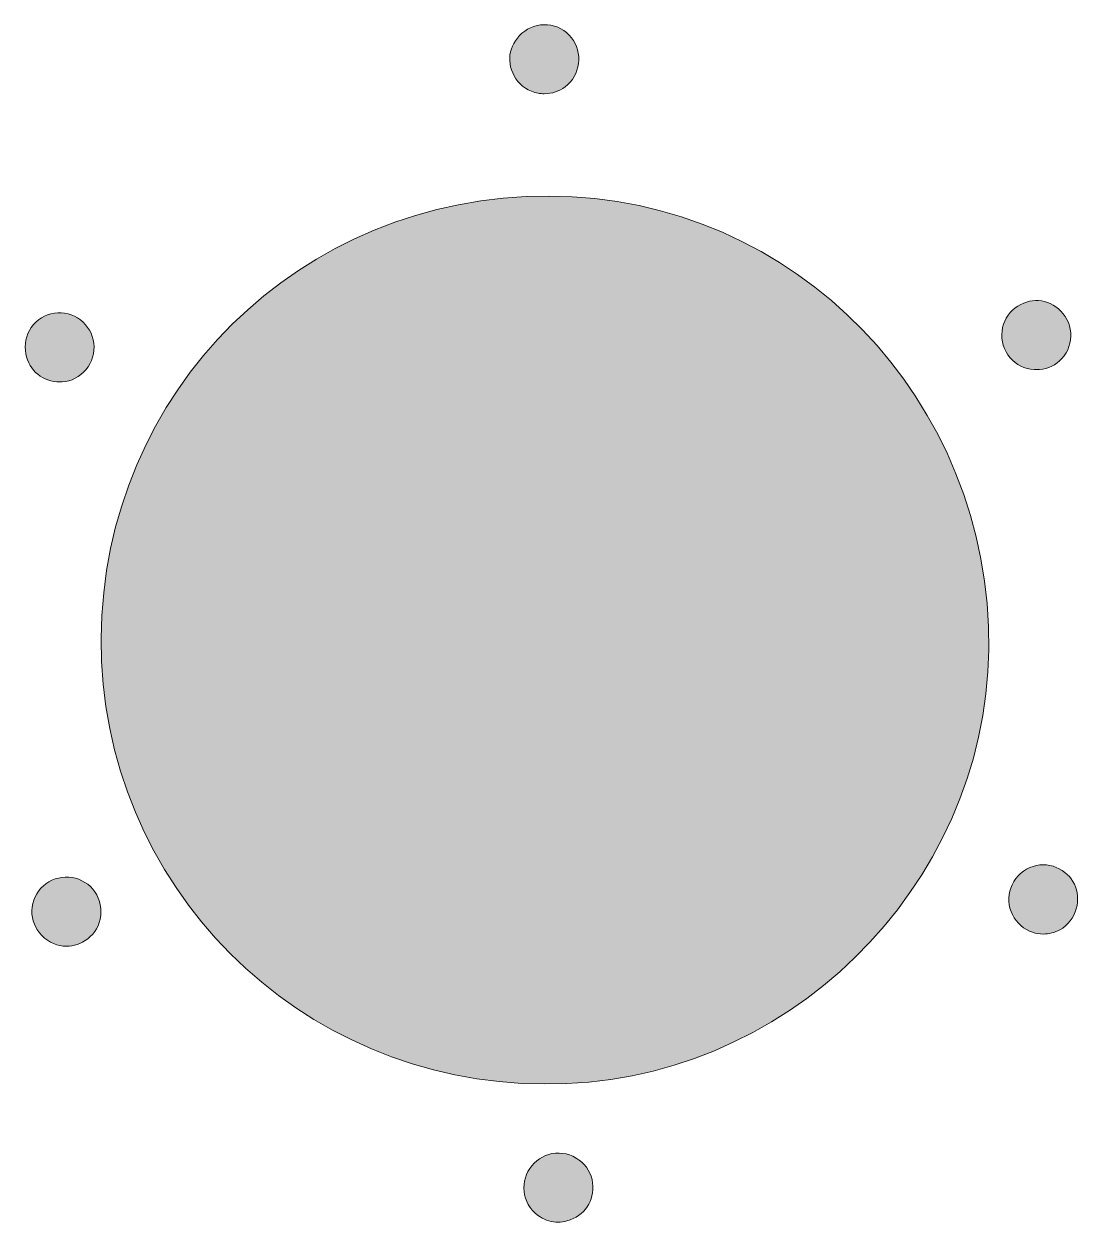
# Model space of a CAD drawing. Header units: inches. Extents: x 0.6 to 11.2, y -11.9 to 0.1.
import ezdxf

# ---------------------------------------------------------------- set-up
doc = ezdxf.new("R2010")
doc.units = ezdxf.units.IN
doc.header["$MEASUREMENT"] = 0
doc.layers.add('Layer 1', color=7, linetype='Continuous')

msp = doc.modelspace()

# ---------------------------------------------------------------- hatches: boundary and pattern name
at = {"layer": 'Layer 1', "true_color": 0xffffff}
h = msp.add_hatch(color=7, dxfattribs=at)
h.dxf.hatch_style = 2
edge = h.paths.add_edge_path()
edge.add_spline(control_points=[(5.794, -0.556), (5.87, -0.556), (5.944, -0.532), (6.004, -0.486), (6.004, -0.486), (6.004, -0.486), (6.004, -0.486), (6.077, -0.431), (6.125, -0.346), (6.137, -0.253), (6.149, -0.16), (6.123, -0.066), (6.066, 0.006), (6.008, 0.08), (5.92, 0.127), (5.826, 0.135), (5.733, 0.143), (5.639, 0.112), (5.57, 0.05), (5.432, -0.072), (5.408, -0.251), (5.509, -0.406), (5.558, -0.481), (5.639, -0.534), (5.732, -0.55), (5.752, -0.554), (5.773, -0.556), (5.794, -0.556)], knot_values=[0, 0, 0, 0, 1, 1, 1, 2, 2, 2, 3, 3, 3, 4, 4, 4, 5, 5, 5, 6, 6, 6, 7, 7, 7, 8, 8, 8, 9, 9, 9, 9], degree=3, periodic=1)
h = msp.add_hatch(color=7, dxfattribs=at)
h.dxf.hatch_style = 2
edge = h.paths.add_edge_path()
edge.add_spline(control_points=[(1.351, -6.016), (1.338, -8.485), (3.332, -10.476), (5.797, -10.48), (8.192, -10.503), (10.221, -8.52), (10.25, -6.128), (10.279, -3.632), (8.316, -1.59), (5.844, -1.582), (3.345, -1.573), (1.365, -3.538), (1.351, -6.016)], knot_values=[0, 0, 0, 0, 1, 1, 1, 2, 2, 2, 3, 3, 3, 4, 4, 4, 4], degree=3, periodic=1)
h = msp.add_hatch(color=7, dxfattribs=at)
h.dxf.hatch_style = 2
edge = h.paths.add_edge_path()
edge.add_spline(control_points=[(10.705, -3.32), (10.712, -3.321), (10.72, -3.321), (10.728, -3.321), (10.813, -3.321), (10.897, -3.29), (10.959, -3.234), (11.029, -3.17), (11.071, -3.08), (11.073, -2.986), (11.076, -2.892), (11.039, -2.801), (10.973, -2.735), (10.842, -2.605), (10.662, -2.593), (10.514, -2.703), (10.441, -2.756), (10.394, -2.841), (10.383, -2.934), (10.372, -3.031), (10.402, -3.129), (10.464, -3.202), (10.524, -3.271), (10.611, -3.314), (10.705, -3.32)], knot_values=[0, 0, 0, 0, 1, 1, 1, 2, 2, 2, 3, 3, 3, 4, 4, 4, 5, 5, 5, 6, 6, 6, 7, 7, 7, 8, 8, 8, 8], degree=3, periodic=1)
h = msp.add_hatch(color=7, dxfattribs=at)
h.dxf.hatch_style = 2
edge = h.paths.add_edge_path()
edge.add_spline(control_points=[(0.938, -3.444), (0.945, -3.444), (0.953, -3.444), (0.96, -3.443), (1.051, -3.438), (1.137, -3.394), (1.197, -3.322), (1.26, -3.247), (1.289, -3.15), (1.277, -3.055), (1.266, -2.964), (1.217, -2.88), (1.142, -2.823), (1.068, -2.766), (0.973, -2.741), (0.882, -2.754), (0.789, -2.768), (0.704, -2.82), (0.65, -2.898), (0.597, -2.975), (0.577, -3.071), (0.596, -3.162), (0.631, -3.335), (0.764, -3.444), (0.938, -3.444)], knot_values=[0, 0, 0, 0, 1, 1, 1, 2, 2, 2, 3, 3, 3, 4, 4, 4, 5, 5, 5, 6, 6, 6, 7, 7, 7, 8, 8, 8, 8], degree=3, periodic=1)
h = msp.add_hatch(color=7, dxfattribs=at)
h.dxf.hatch_style = 2
edge = h.paths.add_edge_path()
edge.add_spline(control_points=[(10.927, -8.309), (10.844, -8.273), (10.747, -8.274), (10.661, -8.312), (10.572, -8.351), (10.502, -8.425), (10.47, -8.516), (10.44, -8.602), (10.446, -8.699), (10.487, -8.783), (10.529, -8.867), (10.603, -8.932), (10.69, -8.96), (10.724, -8.972), (10.76, -8.977), (10.796, -8.977), (10.854, -8.977), (10.911, -8.963), (10.962, -8.935), (11.044, -8.891), (11.105, -8.813), (11.128, -8.723), (11.175, -8.545), (11.096, -8.382), (10.927, -8.309)], knot_values=[0, 0, 0, 0, 1, 1, 1, 2, 2, 2, 3, 3, 3, 4, 4, 4, 5, 5, 5, 6, 6, 6, 7, 7, 7, 8, 8, 8, 8], degree=3, periodic=1)
h = msp.add_hatch(color=7, dxfattribs=at)
h.dxf.hatch_style = 2
edge = h.paths.add_edge_path()
edge.add_spline(control_points=[(1.025, -8.407), (0.932, -8.401), (0.839, -8.433), (0.771, -8.494), (0.7, -8.557), (0.659, -8.647), (0.656, -8.742), (0.654, -8.835), (0.691, -8.927), (0.757, -8.992), (0.828, -9.063), (0.915, -9.099), (1.003, -9.099), (1.075, -9.099), (1.149, -9.075), (1.216, -9.025), (1.289, -8.971), (1.336, -8.887), (1.346, -8.793), (1.357, -8.696), (1.328, -8.598), (1.266, -8.526), (1.206, -8.456), (1.119, -8.413), (1.025, -8.407)], knot_values=[0, 0, 0, 0, 1, 1, 1, 2, 2, 2, 3, 3, 3, 4, 4, 4, 5, 5, 5, 6, 6, 6, 7, 7, 7, 8, 8, 8, 8], degree=3, periodic=1)
h = msp.add_hatch(color=7, dxfattribs=at)
h.dxf.hatch_style = 2
edge = h.paths.add_edge_path()
edge.add_spline(control_points=[(6.143, -11.242), (6.064, -11.184), (5.965, -11.16), (5.871, -11.178), (5.781, -11.195), (5.7, -11.249), (5.648, -11.327), (5.596, -11.405), (5.577, -11.501), (5.596, -11.591), (5.615, -11.683), (5.673, -11.764), (5.753, -11.813), (5.807, -11.846), (5.869, -11.864), (5.932, -11.864), (5.961, -11.864), (5.991, -11.86), (6.02, -11.852), (6.198, -11.803), (6.299, -11.654), (6.278, -11.47), (6.268, -11.381), (6.218, -11.297), (6.143, -11.242)], knot_values=[0, 0, 0, 0, 1, 1, 1, 2, 2, 2, 3, 3, 3, 4, 4, 4, 5, 5, 5, 6, 6, 6, 7, 7, 7, 8, 8, 8, 8], degree=3, periodic=1)

# ---------------------------------------------------------------- linework, layer by layer
at = {"layer": 'Layer 1', "lineweight": 0}
for points, knots in [([(5.794, -0.556), (5.87, -0.556), (5.944, -0.532), (6.004, -0.486), (6.004, -0.486), (6.004, -0.486), (6.004, -0.486), (6.077, -0.431), (6.125, -0.346), (6.137, -0.253), (6.149, -0.16), (6.123, -0.066), (6.066, 0.006), (6.008, 0.08), (5.92, 0.127), (5.826, 0.135), (5.733, 0.143), (5.639, 0.112), (5.57, 0.05), (5.432, -0.072), (5.408, -0.251), (5.509, -0.406), (5.558, -0.481), (5.639, -0.534), (5.732, -0.55), (5.752, -0.554), (5.773, -0.556), (5.794, -0.556)], [0, 0, 0, 0, 1, 1, 1, 2, 2, 2, 3, 3, 3, 4, 4, 4, 5, 5, 5, 6, 6, 6, 7, 7, 7, 8, 8, 8, 9, 9, 9, 9]), ([(1.351, -6.016), (1.338, -8.485), (3.332, -10.476), (5.797, -10.48), (8.192, -10.503), (10.221, -8.52), (10.25, -6.128), (10.279, -3.632), (8.316, -1.59), (5.844, -1.582), (3.345, -1.573), (1.365, -3.538), (1.351, -6.016)], [0, 0, 0, 0, 1, 1, 1, 2, 2, 2, 3, 3, 3, 4, 4, 4, 4]), ([(10.705, -3.32), (10.712, -3.321), (10.72, -3.321), (10.728, -3.321), (10.813, -3.321), (10.897, -3.29), (10.959, -3.234), (11.029, -3.17), (11.071, -3.08), (11.073, -2.986), (11.076, -2.892), (11.039, -2.801), (10.973, -2.735), (10.842, -2.605), (10.662, -2.593), (10.514, -2.703), (10.441, -2.756), (10.394, -2.841), (10.383, -2.934), (10.372, -3.031), (10.402, -3.129), (10.464, -3.202), (10.524, -3.271), (10.611, -3.314), (10.705, -3.32)], [0, 0, 0, 0, 1, 1, 1, 2, 2, 2, 3, 3, 3, 4, 4, 4, 5, 5, 5, 6, 6, 6, 7, 7, 7, 8, 8, 8, 8]), ([(0.938, -3.444), (0.945, -3.444), (0.953, -3.444), (0.96, -3.443), (1.051, -3.438), (1.137, -3.394), (1.197, -3.322), (1.26, -3.247), (1.289, -3.15), (1.277, -3.055), (1.266, -2.964), (1.217, -2.88), (1.142, -2.823), (1.068, -2.766), (0.973, -2.741), (0.882, -2.754), (0.789, -2.768), (0.704, -2.82), (0.65, -2.898), (0.597, -2.975), (0.577, -3.071), (0.596, -3.162), (0.631, -3.335), (0.764, -3.444), (0.938, -3.444)], [0, 0, 0, 0, 1, 1, 1, 2, 2, 2, 3, 3, 3, 4, 4, 4, 5, 5, 5, 6, 6, 6, 7, 7, 7, 8, 8, 8, 8]), ([(10.927, -8.309), (10.844, -8.273), (10.747, -8.274), (10.661, -8.312), (10.572, -8.351), (10.502, -8.425), (10.47, -8.516), (10.44, -8.602), (10.446, -8.699), (10.487, -8.783), (10.529, -8.867), (10.603, -8.932), (10.69, -8.96), (10.724, -8.972), (10.76, -8.977), (10.796, -8.977), (10.854, -8.977), (10.911, -8.963), (10.962, -8.935), (11.044, -8.891), (11.105, -8.813), (11.128, -8.723), (11.175, -8.545), (11.096, -8.382), (10.927, -8.309)], [0, 0, 0, 0, 1, 1, 1, 2, 2, 2, 3, 3, 3, 4, 4, 4, 5, 5, 5, 6, 6, 6, 7, 7, 7, 8, 8, 8, 8]), ([(1.025, -8.407), (0.932, -8.401), (0.839, -8.433), (0.771, -8.494), (0.7, -8.557), (0.659, -8.647), (0.656, -8.742), (0.654, -8.835), (0.691, -8.927), (0.757, -8.992), (0.828, -9.063), (0.915, -9.099), (1.003, -9.099), (1.075, -9.099), (1.149, -9.075), (1.216, -9.025), (1.289, -8.971), (1.336, -8.887), (1.346, -8.793), (1.357, -8.696), (1.328, -8.598), (1.266, -8.526), (1.206, -8.456), (1.119, -8.413), (1.025, -8.407)], [0, 0, 0, 0, 1, 1, 1, 2, 2, 2, 3, 3, 3, 4, 4, 4, 5, 5, 5, 6, 6, 6, 7, 7, 7, 8, 8, 8, 8]), ([(6.143, -11.242), (6.064, -11.184), (5.965, -11.16), (5.871, -11.178), (5.781, -11.195), (5.7, -11.249), (5.648, -11.327), (5.596, -11.405), (5.577, -11.501), (5.596, -11.591), (5.615, -11.683), (5.673, -11.764), (5.753, -11.813), (5.807, -11.846), (5.869, -11.864), (5.932, -11.864), (5.961, -11.864), (5.991, -11.86), (6.02, -11.852), (6.198, -11.803), (6.299, -11.654), (6.278, -11.47), (6.268, -11.381), (6.218, -11.297), (6.143, -11.242)], [0, 0, 0, 0, 1, 1, 1, 2, 2, 2, 3, 3, 3, 4, 4, 4, 5, 5, 5, 6, 6, 6, 7, 7, 7, 8, 8, 8, 8])]:
    msp.add_open_spline(points, degree=3, knots=knots, dxfattribs=at)

doc.saveas('drawing.dxf')
